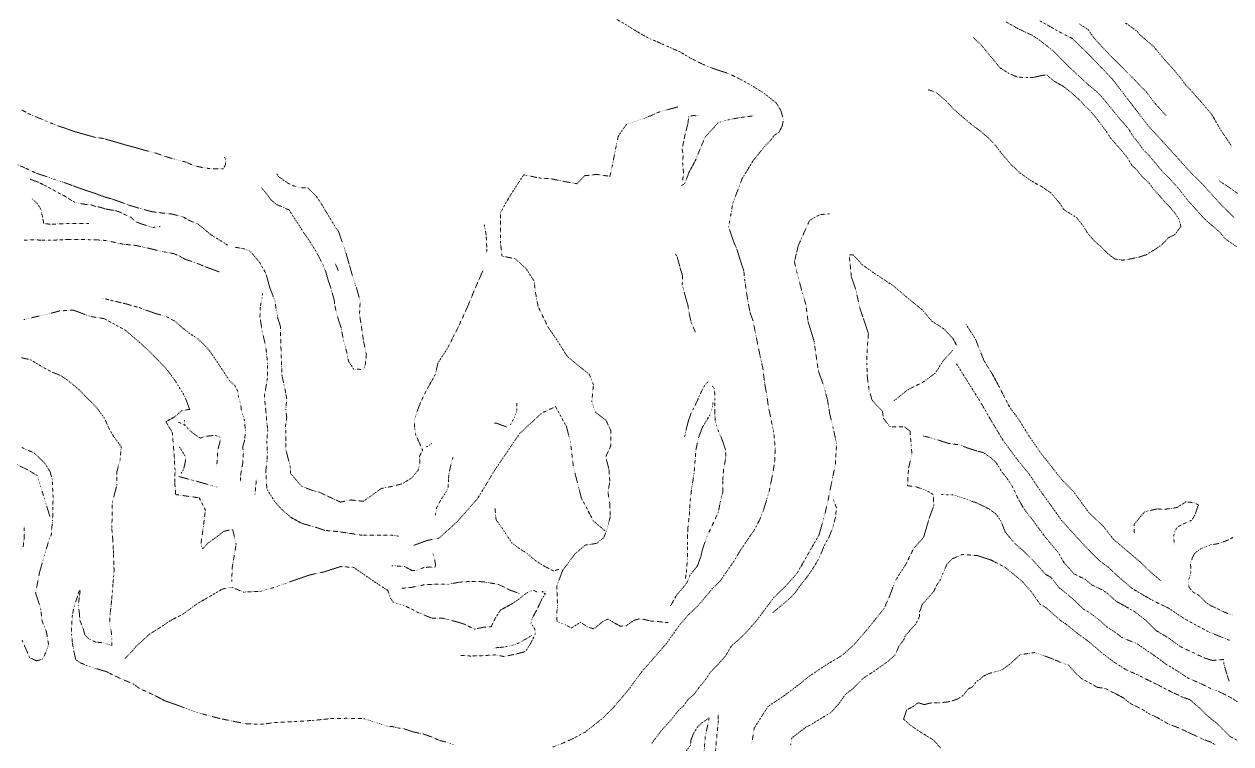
# Model space of a CAD drawing. Extents: x 682410 to 689460, y 7661803 to 7669124.
# Drawn here: x 686397 to 687000, y 7666769 to 7667128 of the extents above; entities that cross this region are included whole.
import ezdxf

# ---------------------------------------------------------------- set-up
doc = ezdxf.new("R2010")
doc.units = 0
doc.header["$MEASUREMENT"] = 0
doc.linetypes.add('DOT', pattern=[0.25, 0, -0.25])
doc.layers.add('02 TOE_Line', color=1, linetype='DOT', lineweight=20)

msp = doc.modelspace()

# ---------------------------------------------------------------- linework, layer by layer
at = {"layer": '02 TOE_Line'}
for points in [[(686661.29, 7666767.72, 3960.7), (686665.51, 7666769.32, 3961.16), (686671.73, 7666772.11, 3961.77), (686677.44, 7666775.2, 3962.31), (686681.33, 7666778.26, 3962.96), (686684.09, 7666780.46, 3963.24), (686686.2, 7666782.13, 3963.59), (686688.57, 7666784.54, 3964.08), (686691.43, 7666787.26, 3964.52), (686693.39, 7666789.67, 3965.02), (686696.17, 7666792.87, 3965.36), (686699.76, 7666797.18, 3965.97), (686702.47, 7666800.97, 3966.36), (686706.14, 7666805.85, 3967.07), (686709.97, 7666810.17, 3967.58), (686713.85, 7666814.65, 3968.3), (686718.02, 7666819.42, 3968.67), (686721.32, 7666824.06, 3969.48), (686724.63, 7666828.76, 3970.36), (686729.17, 7666833.93, 3971.13), (686733.41, 7666837.9, 3971.55), (686736.91, 7666841.97, 3972.14), (686741, 7666846.87, 3972.92), (686744.96, 7666850.73, 3973.22), (686748.17, 7666855.47, 3974.17), (686751.73, 7666860.5, 3974.62), (686754.63, 7666865.41, 3975.25), (686756.97, 7666868.93, 3975.49), (686759.76, 7666873.08, 3976.14), (686761.44, 7666875.39, 3976.54), (686762.9, 7666877.96, 3976.96), (686764.45, 7666880.98, 3977.27), (686766.34, 7666885.59, 3977.7), (686767.5, 7666889.33, 3978.13), (686769.32, 7666895.46, 3978.76), (686770.33, 7666900.4, 3979.5), (686771.4, 7666906.05, 3979.82), (686772.04, 7666910.54, 3980.25), (686772.28, 7666916.27, 3980.73), (686771.96, 7666920.82, 3981.37), (686771.51, 7666925.26, 3981.78), (686770.49, 7666929.75, 3982.24), (686769.94, 7666932.86, 3982.36), (686769.13, 7666936.25, 3982.75), (686768.59, 7666939.65, 3983.38), (686768.13, 7666943.62, 3983.56), (686767.45, 7666946.82, 3983.96), (686766.67, 7666952.14, 3984.42), (686766.14, 7666956.65, 3984.81), (686764.74, 7666962.93, 3985.45), (686762.58, 7666973.54, 3986.58), (686761.19, 7666980.65, 3987.31), (686759.78, 7666984.37, 3987.89), (686759.1, 7666987.96, 3988.15), (686758.24, 7666992.74, 3988.78), (686757.61, 7666997.26, 3989.2), (686756.99, 7667001.13, 3989.91), (686756.65, 7667005.23, 3989.67), (686754.4, 7667012.05, 3990.39), (686753.18, 7667016.16, 3990.44), (686751.6, 7667019.74, 3990.5), (686750.33, 7667023.5, 3990.57), (686749.06, 7667027.26, 3990.65), (686749.57, 7667030.23, 3990.61), (686750.09, 7667033.2, 3990.57), (686750.6, 7667036.16, 3990.52), (686751.12, 7667039.13, 3990.48), (686752.3, 7667042.22, 3990.5), (686753.48, 7667045.3, 3990.51), (686754.66, 7667048.39, 3990.53), (686755.84, 7667051.47, 3990.55), (686758.65, 7667056.05, 3990.58), (686761.45, 7667060.63, 3990.61), (686764.09, 7667063.86, 3990.65), (686766.72, 7667067.08, 3990.69), (686770.15, 7667070.7, 3990.73), (686771.73, 7667072.98, 3990.49), (686774, 7667074.26, 3990.23), (686775.63, 7667077.24, 3990.32), (686776.45, 7667080.87, 3990.33), (686775.06, 7667085.53, 3990.43), (686772.84, 7667089.15, 3990.21), (686769.67, 7667091.65, 3990.28), (686766.49, 7667094.14, 3990.35), (686760.63, 7667097.78, 3990.35), (686755.03, 7667100.86, 3990.38), (686749.68, 7667103.53, 3990.29), (686748.11, 7667104.13, 3990.27), (686742.29, 7667105.99, 3990.18), (686736.2, 7667108.42, 3990.18), (686730.23, 7667111.4, 3990.18), (686724.56, 7667114.73, 3990.22), (686719.17, 7667117.1, 3990.32), (686715.93, 7667118.54, 3990.23), (686712.68, 7667119.98, 3990.14), (686709.12, 7667121.44, 3990.22), (686706.16, 7667123.14, 3990.17), (686703.2, 7667124.83, 3990.12), (686698.31, 7667127.89, 3989.94), (686693.34, 7667130.77, 3989.87)], [(686887.37, 7667129.68, 3990.51), (686893.56, 7667126.2, 3990.73), (686900.61, 7667122.9, 3990.47), (686904.38, 7667120.44, 3990.36), (686907.69, 7667117.8, 3990.28), (686910.99, 7667115.16, 3990.2), (686913.74, 7667112.45, 3990.19), (686918.74, 7667107.35, 3990.22), (686922, 7667104.36, 3990.31), (686925.27, 7667101.38, 3990.4), (686928.76, 7667098.05, 3990.32), (686933.03, 7667094.63, 3990.7), (686936.19, 7667091.15, 3990.36), (686939.21, 7667087.45, 3990.32), (686941.75, 7667084.43, 3990.42), (686944.25, 7667081.3, 3990.53), (686946.79, 7667078.48, 3990.87), (686948.85, 7667075.92, 3990.87), (686950.99, 7667072.46, 3990.86), (686953.13, 7667069.83, 3990.65), (686956.47, 7667065.28, 3990.52), (686958.2, 7667063.82, 3990.69), (686961.88, 7667059.41, 3990.59), (686965.56, 7667055, 3990.49), (686969.17, 7667051.41, 3990.46), (686973.68, 7667046.47, 3990.53), (686977.95, 7667040.9, 3990.55), (686981.73, 7667036.71, 3990.54), (686985.18, 7667032.87, 3990.4), (686988.09, 7667029.97, 3990.45), (686994.06, 7667024.83, 3990.76), (686997.06, 7667021.26, 3990.63), (687002.6, 7667017.4, 3990.64)], [(686904.03, 7667130.38, 4000.59), (686909.25, 7667127.42, 4000.51), (686914.46, 7667124.45, 4000.43), (686920.77, 7667121.22, 4000.14), (686925.58, 7667116.47, 3999.97), (686930.4, 7667111.73, 3999.79), (686935.38, 7667106.53, 3999.73), (686940.36, 7667101.33, 3999.67), (686943.68, 7667097.03, 3999.78), (686946.99, 7667092.73, 3999.9), (686950.31, 7667088.43, 4000.01), (686954.44, 7667083.06, 4000.04), (686958.56, 7667077.7, 4000.07), (686962.22, 7667073.71, 4000.08), (686965.87, 7667069.72, 4000.08), (686969.52, 7667065.73, 4000.09), (686974.61, 7667060.11, 4000.07), (686979.69, 7667054.5, 4000.06), (686985.29, 7667048.96, 3999.93), (686990.24, 7667043.5, 4000.15), (686995.19, 7667038.03, 4000.37), (686998.36, 7667034.93, 4000.35), (687001.35, 7667031.97, 4000.93)], [(686924.19, 7667128.57, 4009.87), (686928.38, 7667125.84, 4009.98), (686931.71, 7667121.25, 4010), (686936.81, 7667115.66, 4010.1), (686942.15, 7667110.26, 4010.25), (686946.83, 7667105.55, 4010.39), (686951.26, 7667101.24, 4010.36), (686954.32, 7667097.86, 4010.39), (686957.37, 7667094.92, 4010.39), (686959.81, 7667091.59, 4010.41), (686962.58, 7667088.14, 4010.42), (686967.54, 7667082.76, 4010.58)], [(686947.25, 7667128.93, 4020.27), (686948.53, 7667128.14, 4020.23), (686953.06, 7667124.8, 4020.15), (686954.28, 7667123.25, 4020.38), (686956.87, 7667121.01, 4020.42), (686961.29, 7667117.28, 4020.68), (686964.8, 7667112.91, 4020.81), (686967.3, 7667110.08, 4020.9), (686970.71, 7667106.34, 4021.13), (686975.12, 7667101.05, 4021), (686977.34, 7667097.97, 4020.84), (686979.4, 7667095.89, 4020.86), (686984.68, 7667089.96, 4021.02), (686987.48, 7667086.65, 4020.86), (686990.29, 7667083.34, 4020.69), (686992.34, 7667079.7, 4020.75), (686994.39, 7667076.07, 4020.8), (686997.35, 7667071.7, 4020.62), (687000.31, 7667067.34, 4020.44)], [(686848.67, 7667095.76, 3989.83), (686852.83, 7667094.25, 3989.61), (686857.51, 7667090.22, 3989.07), (686861.46, 7667085.97, 3988.49), (686865.24, 7667082.66, 3987.87), (686870.17, 7667078.52, 3987.3), (686875.27, 7667074.65, 3986.56), (686878.88, 7667071.54, 3986.01), (686882.38, 7667067.84, 3985.72), (686885.41, 7667063.77, 3985.32), (686890.16, 7667058.3, 3985.02), (686894.48, 7667054.25, 3984.59), (686898.45, 7667051.43, 3984.43), (686902.12, 7667049.03, 3984.31), (686905.01, 7667047.66, 3984.18), (686907.48, 7667045.95, 3983.9), (686909.95, 7667044.24, 3983.63), (686912.15, 7667041.66, 3983.33), (686914.34, 7667039.07, 3983.03), (686916.39, 7667035.95, 3982.68), (686922.6, 7667032.03, 3981.72), (686923.34, 7667031.22, 3981.31), (686926.14, 7667027.64, 3980.81), (686928.08, 7667024.45, 3980.77), (686931.16, 7667020.75, 3980.62), (686934.84, 7667017.42, 3980.56), (686938.1, 7667014.16, 3980.48), (686941.72, 7667011.35, 3980.54), (686945.71, 7667010.69, 3980.4), (686949.16, 7667011.21, 3980.53), (686953.65, 7667012.15, 3980.41), (686957.52, 7667013.42, 3980.62), (686962.36, 7667016.33, 3980.22), (686965.57, 7667018.62, 3980.46), (686968.66, 7667021.93, 3980.48), (686971.87, 7667023.54, 3980.64), (686974.85, 7667027.56, 3980.56), (686973.86, 7667031.22, 3980.44), (686972.03, 7667033.9, 3980.37), (686969.3, 7667037.18, 3980.57), (686966.61, 7667040, 3980.44), (686964.09, 7667042.9, 3980.45), (686961.37, 7667045.84, 3980.62), (686958.94, 7667049.18, 3980.9), (686955.49, 7667052.35, 3981.05), (686952.7, 7667055.87, 3981.65), (686950.43, 7667057.86, 3981.99), (686948.32, 7667061.52, 3982.69), (686945, 7667065.63, 3982.95), (686942.35, 7667068.64, 3983.13), (686939.7, 7667071.64, 3983.3), (686937.3, 7667075.37, 3983.57), (686933.92, 7667079.81, 3983.88), (686932.52, 7667081.65, 3983.91), (686930.85, 7667083.67, 3983.94), (686929.06, 7667085.7, 3983.97), (686927.06, 7667087.55, 3984.01), (686924.31, 7667090.54, 3984.24), (686920.06, 7667094.33, 3984.23), (686916.18, 7667097.41, 3984.59), (686911.5, 7667100, 3985.04), (686907.76, 7667103.2, 3985.28), (686905.07, 7667102.77, 3985.54), (686901.24, 7667101.89, 3985.95), (686898.37, 7667101.82, 3986.36), (686893.33, 7667102.02, 3986.83), (686888.86, 7667103.93, 3987.48), (686884.51, 7667106.74, 3988.08), (686878.94, 7667113.45, 3988.8), (686875.12, 7667118.07, 3989.3), (686871.18, 7667121.77, 3989.76)], [(686396.2, 7667085.65, 3922.17), (686399.56, 7667083.8, 3921.75), (686403.44, 7667082.18, 3921.29), (686408.02, 7667080.27, 3920.76), (686411.03, 7667078.99, 3920.4), (686414.24, 7667077.7, 3920.06), (686417.42, 7667076.71, 3919.76), (686420.58, 7667075.53, 3919.39), (686423.67, 7667074.54, 3919.1), (686428.49, 7667073.18, 3918.68), (686432.91, 7667071.96, 3918.25), (686436.79, 7667071.44, 3918.08), (686440.8, 7667070.27, 3917.84), (686445.15, 7667069.04, 3917.47), (686448.12, 7667068.14, 3917.14), (686452.98, 7667066.88, 3916.84), (686457.17, 7667065.62, 3916.47), (686458.67, 7667065.22, 3916.33), (686462.62, 7667064.29, 3915.96), (686468.11, 7667062.35, 3915.47), (686471.2, 7667061.47, 3915.29), (686474.2, 7667060.66, 3914.99), (686478.35, 7667059.56, 3914.55), (686482.03, 7667057.9, 3914.08), (686485.96, 7667057.01, 3913.67), (686488.93, 7667056.53, 3913.43), (686492.38, 7667056.23, 3913.06), (686496.71, 7667056.29, 3912.87), (686497.93, 7667058.29, 3912.6), (686498.01, 7667061.15, 3912.4), (686497.17, 7667062.08, 3912.4)], [(686723.69, 7667087.17, 3974.8), (686714.65, 7667084.77, 3970.9), (686707.92, 7667081.81, 3966.23), (686698.05, 7667078.5, 3962.6), (686693.96, 7667072.55, 3958.19), (686692.6, 7667066.18, 3956.17), (686690.92, 7667057.53, 3954.55), (686689.79, 7667052.53, 3952.03), (686683.26, 7667053.5, 3946.61), (686677.07, 7667052.81, 3943.35), (686673.39, 7667048.82, 3939.81), (686667.05, 7667049.95, 3935.32), (686660.71, 7667051.22, 3931.51), (686654.34, 7667051.74, 3927.06), (686646.76, 7667053.3, 3922.15), (686639.8, 7667042.62, 3916.94), (686635.19, 7667034.54, 3913.14), (686635.16, 7667019.42, 3912.5), (686635.94, 7667012.77, 3914), (686642.59, 7667011.35, 3919.28), (686647.97, 7667006.44, 3922.64), (686651.91, 7667000.29, 3925.35), (686652.63, 7666994.55, 3924.85), (686653.92, 7666987.61, 3924.65), (686658.99, 7666977.1, 3926.61), (686663.19, 7666971.1, 3928.57), (686668.46, 7666962.71, 3930.96), (686674.35, 7666957.8, 3933.28), (686679.45, 7666953.78, 3935.34), (686681.58, 7666948.52, 3936.43), (686680.74, 7666940.04, 3937.97), (686682.59, 7666934.77, 3939.84), (686687.87, 7666930.76, 3943.06), (686690.16, 7666925.69, 3945.29), (686690.32, 7666918.31, 3945.94), (686687.71, 7666912.59, 3944.79), (686689.33, 7666906.08, 3946.71), (686689.74, 7666900.28, 3947.07), (686688.8, 7666894.94, 3946.94), (686689.76, 7666888.78, 3947.77), (686689.97, 7666882.74, 3947.8), (686688.26, 7666876.18, 3947.47), (686686.78, 7666872.29, 3946.64), (686683.11, 7666869.34, 3944.09), (686677.47, 7666868.53, 3940.61), (686672.23, 7666863.98, 3937.3), (686666.22, 7666855.92, 3933.62), (686663.23, 7666848.01, 3931.28), (686663.64, 7666838.46, 3931.69), (686663.13, 7666833.25, 3932.35), (686663.44, 7666830.35, 3932.04), (686667.61, 7666828.79, 3933.84), (686670.55, 7666827.13, 3936.21), (686675.1, 7666829.98, 3939.6), (686678.35, 7666827.84, 3941.81), (686681.74, 7666826.68, 3943.47), (686686.38, 7666830.49, 3947.11), (686688.91, 7666831.62, 3950.08), (686691.71, 7666829.84, 3952.42), (686694.93, 7666828.07, 3954.46), (686697.9, 7666828.23, 3957.13), (686701.74, 7666830.94, 3958.78), (686704.47, 7666831.71, 3960.78), (686706.92, 7666831.38, 3962.59), (686710.22, 7666830.58, 3965.07), (686714.57, 7666830.27, 3968.2), (686718.79, 7666829.85, 3971.84)], [(686726.14, 7667050.62, 3976.58), (686726.5, 7667054.44, 3975.85), (686726.09, 7667059.17, 3975.3), (686726.37, 7667063.21, 3974.76), (686725.83, 7667066.2, 3975.6), (686726.66, 7667070.21, 3974.54), (686727.44, 7667073.87, 3974.38), (686728.69, 7667078.7, 3974.6), (686729.13, 7667082.5, 3974.52), (686731.36, 7667082.86, 3974.62), (686734.38, 7667082.67, 3974.98)], [(686761.85, 7667082.76, 3983.88), (686755.36, 7667081.94, 3981.18), (686749.41, 7667080.89, 3978.73), (686743.77, 7667079.31, 3976.49), (686741.69, 7667076.88, 3976.54), (686737.4, 7667072.27, 3976.19), (686734.66, 7667065.89, 3976.48), (686732.79, 7667061.04, 3976.42), (686729.29, 7667054.56, 3976.67), (686727.15, 7667048.95, 3976.57), (686725.48, 7667047.89, 3975.93)], [(686498.97, 7667018.2, 3912.46), (686494.71, 7667020.84, 3912.63), (686490.45, 7667023.49, 3912.81), (686486.87, 7667026.55, 3912.4), (686484.24, 7667028.62, 3913.26), (686479.85, 7667030.5, 3913.56), (686476.64, 7667032.31, 3914.02), (686471.08, 7667033.73, 3914.47), (686466.4, 7667034.21, 3914.83), (686461.08, 7667034.9, 3915.32), (686455.97, 7667036.28, 3915.78), (686449.33, 7667038.24, 3916.24), (686445.59, 7667039.7, 3916.48), (686441.32, 7667041.18, 3916.91), (686437.25, 7667042.33, 3917.26), (686433.07, 7667043.91, 3917.62), (686427.43, 7667045.76, 3918.14), (686421.91, 7667047.77, 3918.71), (686417.21, 7667049.48, 3918.94), (686412.36, 7667051.02, 3919.38), (686408.35, 7667052.49, 3919.81), (686403.43, 7667054.07, 3920.18), (686397.65, 7667056.81, 3920.64), (686391.38, 7667059.47, 3921.4)], [(686515.88, 7667046.8, 3912.05), (686518.78, 7667043.34, 3911.58), (686520.7, 7667040.64, 3911.15), (686523.42, 7667038.45, 3910.66), (686529.64, 7667035.75, 3909.78), (686531.58, 7667032.62, 3909.51), (686534.76, 7667027.87, 3909.04), (686537.21, 7667024, 3908.66), (686539.84, 7667020.22, 3908.31), (686542.64, 7667015.78, 3907.84), (686544.71, 7667012.07, 3907.53), (686546.45, 7667008.55, 3907.24), (686547.95, 7667004.84, 3906.88), (686549.15, 7667000.65, 3906.53), (686550.59, 7666996.43, 3906.25), (686552.07, 7666991.07, 3905.88), (686552.53, 7666987.71, 3905.45), (686553.79, 7666982.35, 3905.01), (686555.57, 7666977, 3904.63), (686556.77, 7666970.85, 3904.08), (686558.3, 7666965.24, 3903.63), (686559.3, 7666960.24, 3903.21), (686561.85, 7666956.37, 3902.63), (686566.82, 7666956.12, 3901.22), (686567.69, 7666958.65, 3901.7), (686568.2, 7666963.5, 3901.18), (686566.69, 7666970.92, 3901.32), (686565.75, 7666977.33, 3901.19), (686564.8, 7666983.73, 3901.05), (686565.11, 7666990.37, 3900.93), (686563.21, 7666997.01, 3900.9), (686561.22, 7667003.07, 3900.85), (686559.61, 7667008.69, 3900.72), (686558.01, 7667014.31, 3900.59), (686556.08, 7667019.88, 3900.34), (686554.16, 7667025.45, 3900.35), (686553.03, 7667026.69, 3900.35), (686550.06, 7667031.62, 3900.36), (686545.37, 7667039.39, 3900.42), (686543.25, 7667042.49, 3900.45), (686538.88, 7667046.86, 3900.49), (686535.2, 7667046.88, 3900.54), (686532.14, 7667047.7, 3900.58), (686529.11, 7667049.06, 3900.62), (686524.34, 7667052.45, 3900.68), (686523.43, 7667053.85, 3900.7)], [(686400.44, 7667051.11, 3920.75), (686404.95, 7667049.36, 3920.83), (686408.68, 7667047.46, 3920.48), (686412.55, 7667045.32, 3920.5), (686417.78, 7667042.58, 3920.57), (686422.24, 7667039.75, 3920.51), (686427.16, 7667038.62, 3920.47), (686430.85, 7667038.27, 3920.34), (686433.1, 7667037.43, 3920.39), (686435.15, 7667037.17, 3920.34), (686437.96, 7667036.22, 3920.43), (686440.5, 7667035.77, 3920.45), (686443.04, 7667035.4, 3920.51), (686445.5, 7667034.55, 3920.7), (686447.79, 7667033.35, 3920.52), (686450.72, 7667032.12, 3920.41), (686452.88, 7667029.99, 3920.63), (686455.32, 7667028.98, 3920.69), (686458.38, 7667028.01, 3920.69), (686461.64, 7667026.98, 3920.44), (686465.25, 7667027.45, 3920.38)], [(686994.05, 7667050.22, 4010.55), (686998.35, 7667047.38, 4010.5), (687003.92, 7667043.47, 4010.16)], [(686429.63, 7667028.93, 3932.92), (686424.74, 7667029.03, 3933.04), (686419.65, 7667028.99, 3933.06), (686414.94, 7667028.82, 3933.06), (686410.36, 7667028.62, 3933.31), (686407.17, 7667029.01, 3933.54), (686406.55, 7667032.19, 3933.12), (686405.75, 7667036.06, 3932.64), (686403.8, 7667039.03, 3932.33), (686401.27, 7667041.45, 3931.98), (686401.27, 7667041.45, 3931.98)], [(686799.35, 7667033.79, 3990.26), (686794.79, 7667033.46, 3990.24), (686791.45, 7667031.68, 3990.21), (686789.42, 7667030.42, 3990.18), (686788.11, 7667027.52, 3990.14), (686786.8, 7667024.61, 3990.11), (686785.28, 7667021.23, 3990.07), (686783.77, 7667017.84, 3990.04), (686782.83, 7667013.84, 3990), (686781.89, 7667009.83, 3989.96), (686783.1, 7667004.63, 3989.44), (686785.4, 7666996.12, 3988.71), (686787.61, 7666988.48, 3987.75), (686788.69, 7666980.05, 3986.57), (686791.63, 7666970.56, 3985.61), (686792.57, 7666963.98, 3984.87), (686793.92, 7666955.06, 3984.06), (686796.4, 7666948.39, 3983.15), (686798.36, 7666941.18, 3982.88), (686799.46, 7666934.34, 3982.08), (686801.28, 7666926.74, 3981.74), (686802.95, 7666919.11, 3980.99), (686802.29, 7666908.47, 3980.83), (686800.4, 7666899.44, 3980.37), (686798.82, 7666891.53, 3979.49), (686797.07, 7666883.84, 3978.49), (686794.16, 7666873.57, 3978.54), (686788.8, 7666864.25, 3976.85), (686783.29, 7666854.52, 3976.71), (686777.42, 7666847.94, 3975.37), (686771.56, 7666842.33, 3974.21), (686763.53, 7666831.52, 3973.65), (686757.46, 7666824.52, 3972.5), (686754.18, 7666821.45, 3971.7), (686750.43, 7666818.14, 3970.7), (686747.57, 7666813.3, 3970.35), (686744.08, 7666809.32, 3969.75), (686739.94, 7666805.1, 3969.1), (686737.09, 7666800.77, 3968.67), (686733.97, 7666797.09, 3967.97), (686732.17, 7666794.6, 3967.84), (686730.72, 7666793.1, 3967.48), (686728.8, 7666791.45, 3967.1), (686726.59, 7666788.23, 3966.97), (686724.57, 7666786.54, 3966.66), (686722.63, 7666784.26, 3966.32), (686720.54, 7666781.55, 3966.12), (686718, 7666778.74, 3965.64), (686715.97, 7666776.5, 3965.18), (686713.74, 7666773.68, 3964.78), (686712.3, 7666771.76, 3964.5), (686710.25, 7666769.03, 3964.2)], [(686628.31, 7667013.97, 3901.24), (686628.36, 7667016.12, 3901.16), (686628, 7667023.36, 3901.14), (686627.08, 7667028.32, 3901.15)], [(686494.64, 7667004.84, 3926.62), (686490.38, 7667006.5, 3927.03), (686487.45, 7667007.54, 3927.51), (686484.57, 7667008.76, 3927.84), (686481.06, 7667010.04, 3928.13), (686477.82, 7667011.09, 3928.51), (686474.63, 7667012.86, 3928.93), (686472.06, 7667013.94, 3929.1), (686467.7, 7667014.76, 3929.46), (686465.47, 7667015.13, 3929.79), (686461.25, 7667016.23, 3930.11), (686458.01, 7667016.94, 3930.7), (686453.25, 7667018.02, 3930.94), (686446.76, 7667018.69, 3931.54), (686442.94, 7667019.44, 3931.93), (686438.3, 7667020.51, 3932.28), (686434, 7667020.79, 3932.59), (686429.42, 7667020.93, 3932.85), (686424.69, 7667021.03, 3932.99), (686419.83, 7667020.99, 3933.25), (686415.26, 7667020.83, 3933.51), (686410.49, 7667020.62, 3933.88), (686406.05, 7667020.67, 3934.19), (686401.68, 7667020.92, 3934.53), (686397.33, 7667020.61, 3935.08)], [(686502.89, 7667017.11, 3910.97), (686506.54, 7667016.52, 3910.57), (686510.36, 7667015.06, 3910.16), (686514.98, 7667009.46, 3909.04), (686518.05, 7667004.06, 3908.55), (686519.93, 7666997.14, 3907.98), (686522.63, 7666990.14, 3906.77), (686523.22, 7666985.5, 3906.47), (686524.08, 7666981.56, 3906.21), (686525.3, 7666977.57, 3905.94), (686525.47, 7666970.77, 3905.51), (686525.62, 7666965.38, 3905.16), (686526.1, 7666952.99, 3903.19), (686527.9, 7666944.72, 3902.89), (686528.44, 7666941.58, 3902.77), (686527.98, 7666936.09, 3902.18), (686528.46, 7666932.15, 3902.1), (686527.89, 7666928.31, 3902.02), (686528.07, 7666922.37, 3901.91), (686528.08, 7666915.91, 3901.78), (686529.43, 7666910.46, 3901.67), (686530.18, 7666908.02, 3901.62), (686530.35, 7666904.23, 3901.54), (686533.2, 7666900.95, 3901.46), (686535.94, 7666897.8, 3900.96), (686541.25, 7666895.78, 3900.93), (686544.75, 7666894.86, 3900.9), (686550.03, 7666892.41, 3900.87), (686555.31, 7666889.96, 3900.69), (686560.6, 7666891.03, 3900.68), (686566.7, 7666890.34, 3900.66), (686575.64, 7666896.75, 3900.78), (686581.03, 7666897.83, 3900.8), (686585.89, 7666899.05, 3901.12), (686590.71, 7666901.89, 3901.05), (686594, 7666905.8, 3901.74), (686594.84, 7666908.87, 3901.27), (686594.79, 7666912.97, 3900.95), (686596.3, 7666915.89, 3900.93), (686594.16, 7666920.61, 3901.17), (686592.83, 7666923.41, 3901.14), (686592.36, 7666926.65, 3901.11), (686592.1, 7666930.82, 3901.05), (686593.42, 7666934.93, 3901.25), (686595.38, 7666939.96, 3901.08), (686597.58, 7666944.56, 3901.07), (686599.44, 7666947.97, 3901.27), (686602.65, 7666953.74, 3901.28), (686603.95, 7666959.44, 3901.43), (686608.72, 7666966.72, 3901.18), (686613.94, 7666977.06, 3901.39), (686618.72, 7666987.46, 3901.01), (686621.62, 7666994.57, 3900.89), (686625.57, 7667003.6, 3900.79), (686626.32, 7667005.31, 3900.97)], [(686722.56, 7667013.58, 3974.52), (686723.4, 7667012.37, 3974.76), (686724.63, 7667007.55, 3974.62), (686726.09, 7667002.7, 3974.84), (686725.89, 7666998.46, 3974.29), (686727.18, 7666993.57, 3973.81), (686728.75, 7666988.05, 3973.88), (686729.35, 7666984.1, 3974.1), (686730.32, 7666979.76, 3973.61), (686732.49, 7666974.63, 3973.42)], [(686862.73, 7666968.37, 3970.43), (686861.03, 7666971.55, 3970.17), (686857.14, 7666975.83, 3971.62), (686855.51, 7666977.05, 3972.05), (686850.45, 7666980.26, 3972.12), (686846.07, 7666985.54, 3973.26), (686841.27, 7666989.53, 3973.86), (686838.77, 7666991.51, 3973.81), (686831.21, 7666997.96, 3974.03), (686826.85, 7667000.81, 3974.15), (686821.99, 7667004.01, 3974.34), (686815.71, 7667008.44, 3974.6), (686811.38, 7667013.24, 3976.2), (686809.2, 7667013.42, 3976.58), (686809.77, 7667008.03, 3974.57), (686810.33, 7667002.31, 3974.32), (686812.48, 7666996.14, 3973.7), (686814.53, 7666986.91, 3972.95), (686816.32, 7666981.55, 3973.5), (686818.84, 7666974.13, 3972), (686818.18, 7666966.3, 3971.68), (686818.02, 7666959.25, 3972.82), (686818.31, 7666951.98, 3972.74), (686819.13, 7666946.37, 3972.38), (686820.56, 7666941.02, 3972.52), (686823.04, 7666938.14, 3971.85), (686825.83, 7666935.36, 3970.22), (686826.3, 7666931.77, 3970.86), (686829.62, 7666927.55, 3967.28), (686836.76, 7666927.57, 3962.63), (686839.6, 7666925.37, 3961.22), (686840.14, 7666918.48, 3960.8), (686840.56, 7666913.97, 3960.49), (686838.89, 7666906.96, 3960.6), (686838.51, 7666901.38, 3960.53), (686838.34, 7666898.16, 3958.9), (686842.84, 7666897.5, 3955.62), (686847.96, 7666895.65, 3952.34), (686851.26, 7666893.67, 3950.77), (686851.48, 7666888.17, 3950.6), (686849.13, 7666881.8, 3950.99), (686846.45, 7666872.5, 3952.07), (686841.4, 7666866.83, 3952.59), (686837.52, 7666858.91, 3954.24), (686832.61, 7666851.34, 3953.66), (686829.41, 7666843.17, 3952.76), (686826.73, 7666836.97, 3951.67), (686817.91, 7666826.03, 3951.34), (686811.55, 7666818.7, 3951.22), (686805.61, 7666813.41, 3950.99), (686797.7, 7666808.72, 3951.41), (686789.36, 7666803.15, 3950.51), (686784.64, 7666799.25, 3950.39), (686776.7, 7666793.3, 3950.8), (686768.7, 7666787.96, 3951.17), (686761.87, 7666777.28, 3950.43), (686760.6, 7666769.56, 3950.57)], [(686552.46, 7667009.58, 3907.07), (686554.31, 7667005.18, 3906.65)], [(686516.39, 7666994.02, 3912.19), (686516.12, 7666991.82, 3912.24), (686515.3, 7666987.94, 3912.28), (686515.06, 7666982.31, 3912.4), (686515.67, 7666978.56, 3912.4), (686516.28, 7666974.81, 3912.4), (686517.9, 7666968.02, 3912.4), (686518.26, 7666965.41, 3912.2), (686518.9, 7666958.83, 3912.01), (686518.78, 7666951.59, 3912.09), (686517.27, 7666942.77, 3912.03), (686517.96, 7666936.17, 3912.27), (686518.52, 7666929.92, 3912.5), (686518.96, 7666925.8, 3912.18), (686518.51, 7666920.34, 3912.23), (686518.79, 7666914.81, 3912.25), (686518.58, 7666910.15, 3912.66), (686518.01, 7666905.7, 3912.98), (686518.27, 7666899.79, 3912.9), (686518.6, 7666896.33, 3913.4), (686522.62, 7666889.96, 3913.13), (686525.82, 7666886.42, 3912.89), (686530.42, 7666882.4, 3912.98), (686535.85, 7666879.41, 3913.74), (686542.68, 7666877.48, 3913.65), (686547.43, 7666875.84, 3913.77), (686552.14, 7666875.46, 3913.46), (686557.34, 7666874.77, 3913.84), (686566.07, 7666873.4, 3913.99), (686571.83, 7666873.49, 3913.96), (686576.39, 7666873.44, 3913.93), (686580.98, 7666873.43, 3914.05), (686584.28, 7666872.94, 3914.32)], [(686436.07, 7666991.79, 3931.56), (686438.2, 7666991.3, 3931.3), (686440.69, 7666990.66, 3931.04), (686441.94, 7666990.36, 3930.98), (686445.76, 7666989.43, 3930.62), (686448.35, 7666988.86, 3930.39), (686452.35, 7666987.7, 3929.9), (686454.79, 7666987.03, 3929.61), (686458.13, 7666985.77, 3929.17), (686460.63, 7666984.92, 3928.85), (686463.11, 7666984, 3928.56), (686465.58, 7666983.39, 3928.25), (686468.5, 7666982.38, 3927.86), (686472.59, 7666980.33, 3928.05), (686476.33, 7666977.01, 3927.37), (686479.92, 7666974.12, 3926.74), (686483.59, 7666971.85, 3926.15), (686486.95, 7666968.73, 3925.53), (686489.74, 7666965.7, 3924.97), (686492.8, 7666961.21, 3924.23), (686496.49, 7666955.75, 3923.33), (686499.83, 7666950.63, 3922.5), (686502.53, 7666948.11, 3922), (686504.01, 7666945.25, 3921.56), (686504.34, 7666942.73, 3921.42), (686505.5, 7666938.71, 3921.19), (686505.81, 7666935.71, 3921.04), (686507.21, 7666931.3, 3920.86), (686507.86, 7666925.62, 3920.71), (686507.41, 7666920.86, 3921.03), (686506.45, 7666917.53, 3920.94), (686506.82, 7666914.58, 3920.87), (686506.48, 7666909.37, 3920.95), (686505.4, 7666903.29, 3921.05), (686505.32, 7666899.94, 3921.1)], [(686501.08, 7666850.37, 3923.54), (686501.16, 7666856.83, 3923.39), (686503.2, 7666869.04, 3921.22), (686501.43, 7666876.33, 3920.89), (686497.02, 7666875.39, 3921.82), (686493.81, 7666872.85, 3924.64), (686489.25, 7666869.59, 3929.04), (686486.43, 7666866.58, 3931.32), (686485.62, 7666869.11, 3932.75), (686486.88, 7666878.08, 3932.73), (686487.84, 7666886, 3932.3), (686484.78, 7666892.07, 3932.65), (686478.41, 7666892.97, 3935.74), (686473.01, 7666893.73, 3940.61), (686472.56, 7666899.74, 3941.37), (686472.7, 7666905.93, 3942.19), (686471.98, 7666917.08, 3942.39), (686471.29, 7666924.84, 3941.1), (686468.11, 7666930.05, 3940.34), (686472.33, 7666932.4, 3937.08), (686476.18, 7666935.62, 3934.16), (686480.01, 7666936.25, 3932.46), (686477.58, 7666942.66, 3932.68), (686472.91, 7666950.32, 3933.03), (686468.51, 7666956.32, 3933.06), (686460.23, 7666964.82, 3933.42), (686455.05, 7666969.63, 3933.37), (686447.92, 7666975.69, 3932.85), (686437.31, 7666981.53, 3933.14), (686430.53, 7666982.57, 3935.82), (686421.83, 7666985.79, 3935.37), (686415.01, 7666985.34, 3936.54), (686407.26, 7666983.38, 3938.37), (686397.07, 7666981.01, 3942.28)], [(686867.59, 7666978.57, 3980.28), (686868.92, 7666976.51, 3980.02), (686872.33, 7666971.21, 3979.77), (686876.48, 7666960.64, 3980.65), (686880.48, 7666954.19, 3980.52), (686884.07, 7666947.63, 3980.96), (686889.15, 7666937.62, 3981.01), (686894.17, 7666930.74, 3981.09), (686899.26, 7666922.54, 3980.7), (686905, 7666914.28, 3980.92), (686910.64, 7666907.16, 3981.32), (686915.03, 7666901.55, 3980.36), (686921.52, 7666894.8, 3980.81), (686928.74, 7666884.88, 3980.46), (686936.14, 7666877.77, 3980.75), (686941.28, 7666871.26, 3980.85), (686947.11, 7666866.36, 3981.43), (686954.26, 7666860.27, 3982.31), (686960.46, 7666854.39, 3982.18), (686964.86, 7666850.68, 3981.75)], [(686831.63, 7666940.53, 3970.51), (686838.51, 7666946.07, 3970.51), (686846.13, 7666949.8, 3970.48), (686852.3, 7666954.44, 3970.3), (686856.2, 7666960.56, 3970.4), (686860.97, 7666965.79, 3970.39)], [(686396.03, 7666961.98, 3951.49), (686400.59, 7666960.99, 3951.87), (686406.34, 7666957.48, 3952.36), (686411.59, 7666954.71, 3953.14), (686415.68, 7666953.07, 3953.3), (686419.65, 7666950.33, 3953.46), (686424.87, 7666945.91, 3954.01), (686429.28, 7666941.43, 3954.56), (686433.69, 7666936.96, 3955.11), (686437.49, 7666931.73, 3955.2), (686439.92, 7666926.34, 3955.49), (686442.02, 7666922.72, 3955.88), (686445.82, 7666917.66, 3956.28), (686445.32, 7666911.11, 3956.47), (686443.67, 7666905.22, 3956.85), (686443.59, 7666898.27, 3957.77), (686441.27, 7666889.31, 3958.86), (686441.38, 7666883.37, 3959.38), (686441.06, 7666877.32, 3959.96), (686441.61, 7666871.46, 3960.23), (686441.88, 7666866.51, 3960.9), (686441.98, 7666863.8, 3960.79), (686442.12, 7666859.79, 3961.09), (686442.26, 7666855.79, 3961.39), (686441.99, 7666852.39, 3961.62), (686441.71, 7666848.99, 3961.85), (686441.39, 7666845.1, 3962.3), (686441.07, 7666841.22, 3962.74), (686440.31, 7666834.31, 3963.39), (686439.97, 7666829.11, 3964.05), (686440.78, 7666825.91, 3964.85), (686441.2, 7666821.66, 3965.4), (686441.2, 7666818.36, 3965.8), (686437.2, 7666819.67, 3965.38), (686433.28, 7666820.1, 3965.39), (686429.85, 7666821.52, 3965.47), (686427.68, 7666823.74, 3965.06), (686426.84, 7666826.84, 3964.61), (686425.19, 7666830.97, 3964.12), (686424.95, 7666834.36, 3963.89), (686424.4, 7666838.44, 3963.47), (686424.96, 7666842.99, 3962.9), (686425.39, 7666846.24, 3962.59), (686424.61, 7666845.29, 3962.94), (686424.04, 7666842.95, 3963.31), (686423.05, 7666840.07, 3963.79), (686421.98, 7666836.53, 3964.35), (686421.44, 7666833.51, 3965.08), (686421.09, 7666828.63, 3965.92), (686421.05, 7666823.99, 3966.76), (686421.47, 7666819.54, 3967.6), (686422.25, 7666815.26, 3968.36), (686423.11, 7666811.28, 3968.92), (686425.08, 7666809.93, 3969.3), (686429.1, 7666808.15, 3969.38), (686433.47, 7666806.82, 3969.45), (686438.51, 7666805.34, 3969.32), (686442.72, 7666803.17, 3969.25), (686447.05, 7666801.26, 3969.18), (686451.83, 7666799.23, 3969.07), (686454.77, 7666797.06, 3968.88), (686459.22, 7666795, 3968.61), (686464.04, 7666792.74, 3968.15), (686467.67, 7666790.79, 3967.74), (686473.47, 7666788.75, 3966.24), (686481.36, 7666785.77, 3965.63), (686488.5, 7666783.62, 3965.07), (686495.18, 7666781.93, 3964.57), (686503.04, 7666780.32, 3964.05), (686508.69, 7666779.27, 3963.54), (686516.79, 7666779.15, 3962.88), (686522.35, 7666779.97, 3962.54), (686532.35, 7666780.41, 3962.02), (686541.37, 7666781.01, 3961.51), (686550.47, 7666781.89, 3961.2), (686559.2, 7666782.09, 3960.76), (686567.02, 7666781.87, 3960.26), (686578.49, 7666778.18, 3959.74), (686580.97, 7666777.98, 3959.64), (686584.29, 7666777.19, 3959.49), (686586.94, 7666776.86, 3959.22), (686591.56, 7666775.28, 3958.95), (686596.6, 7666774.24, 3959.13), (686600.86, 7666772.76, 3959.22), (686604.71, 7666771.01, 3959.22), (686607.85, 7666770.28, 3959.33), (686611.56, 7666768.88, 3959.24)], [(686999.06, 7666820.99, 3970.85), (686988.37, 7666825.33, 3970.43), (686977.1, 7666831.44, 3971.13), (686968.75, 7666836.96, 3971.21), (686960.52, 7666841.03, 3971.17), (686956.32, 7666843.4, 3971.49), (686950.3, 7666846.98, 3970.85), (686943.21, 7666853.08, 3970.65), (686938.47, 7666857.53, 3970.81), (686934.29, 7666860.64, 3970.73), (686927.94, 7666867, 3970.87), (686922.81, 7666872.47, 3970.64), (686915.28, 7666880.81, 3971.05), (686909.72, 7666888.61, 3971.06), (686903.95, 7666896.57, 3970.8), (686899.36, 7666903.59, 3970.95), (686893.99, 7666910.12, 3970.98), (686886.24, 7666920.47, 3970.83), (686880.25, 7666930.38, 3970.83), (686874.63, 7666940.14, 3970.5), (686862.73, 7666959.06, 3970.5)], [(686740.87, 7666947.84, 3973.02), (686742, 7666946.56, 3973.33), (686742.2, 7666940.9, 3971.92), (686742.08, 7666935.69, 3971.11), (686742.37, 7666930.6, 3970.67), (686743.75, 7666925.84, 3970.79), (686745.91, 7666920.83, 3971.05), (686747.52, 7666915.95, 3970.68), (686747.64, 7666912.26, 3971), (686746.48, 7666905.89, 3970.65), (686746.08, 7666900.41, 3971), (686746.18, 7666895.19, 3970.6), (686744.82, 7666889.81, 3970.61), (686743.92, 7666884.95, 3970.91), (686740.67, 7666877.96, 3970.4), (686738.65, 7666873.82, 3969.83), (686737.06, 7666869.56, 3969.75), (686735.91, 7666865.96, 3969.74), (686735.15, 7666862.74, 3969.74), (686733.48, 7666858.13, 3969.56), (686729.71, 7666853.34, 3969.82), (686728.29, 7666849.88, 3969.71), (686726.59, 7666847.6, 3969.86), (686725.14, 7666845.85, 3969.89), (686723.13, 7666843.71, 3970.26), (686722.1, 7666841.87, 3970.48), (686721, 7666839.81, 3970.69), (686719.96, 7666838.09, 3971.02)], [(686738.81, 7666950.03, 3971.5), (686737.41, 7666948.69, 3971.44), (686736.11, 7666946.33, 3970.72), (686734.56, 7666943.37, 3970.01), (686733.12, 7666939.88, 3969.75), (686731.3, 7666936.34, 3969.6), (686730.11, 7666933.8, 3969.75), (686728.92, 7666930.33, 3970.06), (686727.99, 7666926.81, 3969.9), (686727.37, 7666923.45, 3970.52), (686726.73, 7666922.33, 3970.49)], [(686643.24, 7666939.32, 3925.6), (686643.31, 7666935.7, 3925.99), (686641.85, 7666931.74, 3926.1), (686640.08, 7666928.42, 3925.76)], [(686727.46, 7666851.85, 3969.85), (686727.96, 7666855.19, 3970.06), (686728.48, 7666861.59, 3970.02), (686728.44, 7666868.82, 3969.91), (686728.7, 7666876.98, 3969.9), (686729.39, 7666883.09, 3969.76), (686729.87, 7666890.62, 3969.8), (686730.7, 7666897.49, 3969.86), (686731.79, 7666904.34, 3969.8), (686732.29, 7666910.45, 3970.02), (686732.8, 7666916.55, 3970.09), (686734.02, 7666922.12, 3970.05), (686735.88, 7666927.13, 3969.91), (686737.48, 7666929.78, 3970.6), (686739.69, 7666933.45, 3970.81), (686740.64, 7666936.25, 3971.49), (686741.28, 7666939.57, 3971.7)], [(686687.43, 7666875.55, 3945.96), (686681.48, 7666880.62, 3944.55), (686675.49, 7666892.11, 3943.06), (686671.58, 7666907.35, 3939.9), (686670.09, 7666919.97, 3937.82), (686668.03, 7666927.83, 3936.2), (686662.65, 7666937.62, 3934.28), (686655.7, 7666934.38, 3931.82), (686644.72, 7666924.16, 3927.83), (686632.47, 7666906.17, 3923.06), (686623.64, 7666891.63, 3920.77), (686613.29, 7666879.94, 3918.11), (686604.49, 7666871.98, 3915.64), (686598.3, 7666870.77, 3914.89), (686591.92, 7666868.38, 3914.8)], [(686474.47, 7666929.81, 3932.62), (686477.72, 7666928.27, 3930.62), (686477.33, 7666930.88, 3930.54)], [(686493.59, 7666908.35, 3930.71), (686493.75, 7666912.01, 3930.87), (686494.2, 7666916.87, 3931.07), (686495.06, 7666919.57, 3931.03), (686495.27, 7666922.3, 3930.98), (686492.78, 7666923.24, 3930.93), (686490.22, 7666923.04, 3930.89), (686487.46, 7666922.72, 3930.83), (686485.29, 7666921.88, 3930.79), (686482.35, 7666923.83, 3930.73), (686480.46, 7666925.37, 3930.62), (686479.63, 7666926.02, 3930.71), (686478.41, 7666927.64, 3930.62)], [(686632.16, 7666929.44, 3922.71), (686633.08, 7666929.35, 3923.13), (686638.29, 7666927.47, 3925.34)], [(686998.89, 7666800.6, 3961.08), (686997.96, 7666803.41, 3960.92), (686997.32, 7666805.66, 3960.91), (686996.27, 7666809.12, 3960.8), (686996.27, 7666811.42, 3960.54), (686990.61, 7666810.94, 3960.58), (686986.29, 7666812.28, 3960.49), (686980.63, 7666814.96, 3960.4), (686974.66, 7666817.74, 3960.21), (686969.1, 7666821.85, 3960.02), (686962.41, 7666825.87, 3960.08), (686957.47, 7666830.81, 3960.14), (686952.22, 7666834.93, 3960.29), (686947.17, 7666837.91, 3960.43), (686942.44, 7666840.48, 3960.4), (686938.42, 7666844.19, 3960.56), (686935.75, 7666846.1, 3960.25), (686930.5, 7666848.51, 3960.31), (686926.9, 7666851.5, 3960.4), (686921.54, 7666854.07, 3960.49), (686916.5, 7666859.73, 3960.5), (686913.62, 7666864.78, 3960.52), (686910.02, 7666869, 3960.54), (686906.41, 7666873.42, 3960.56), (686903.43, 7666877.44, 3960.56), (686900.85, 7666881.04, 3960.55), (686898.18, 7666884.33, 3960.55), (686896.4, 7666886.74, 3960.55), (686895.37, 7666888.49, 3960.55), (686893.21, 7666892.3, 3960.54), (686891.56, 7666895.91, 3960.54), (686889.97, 7666898.94, 3960.54), (686887.62, 7666902.34, 3960.54), (686885.43, 7666905.06, 3960.53), (686882.62, 7666909.62, 3960.53), (686880.22, 7666911.88, 3960.53), (686876.25, 7666914.64, 3960.52), (686872.91, 7666915.5, 3960.52), (686868.42, 7666916.93, 3960.52), (686864.51, 7666918.5, 3960.52), (686858.98, 7666919.23, 3960.52), (686853.89, 7666920.85, 3960.52), (686849.11, 7666922.26, 3960.52), (686845.79, 7666923.08, 3960.74)], [(686396.32, 7666821.04, 3970.01), (686398.24, 7666816.67, 3969.82), (686400.16, 7666812.28, 3969.63), (686403.59, 7666810.76, 3969.44), (686406.53, 7666811.58, 3968.98), (686408.25, 7666815.05, 3968.3), (686409.56, 7666818.92, 3967.55), (686408.5, 7666825.23, 3964.85), (686406.35, 7666830.59, 3964.19), (686405.67, 7666836.27, 3963.45), (686404.98, 7666838.94, 3963.71), (686403.06, 7666844.58, 3963.22), (686404.05, 7666849.72, 3962.79), (686405.05, 7666854.85, 3962.36), (686406.29, 7666859.23, 3962.03), (686407.53, 7666863.61, 3961.7), (686408.55, 7666867.03, 3961.33), (686409.56, 7666870.45, 3960.96), (686410.95, 7666873.84, 3960.78), (686411.02, 7666875.73, 3960.5), (686411.57, 7666880.85, 3959.13), (686411.69, 7666886.65, 3958.58), (686411.81, 7666892.45, 3958.03), (686411.59, 7666896.83, 3957.5), (686411.37, 7666901.21, 3956.97), (686410.33, 7666905.09, 3956.56), (686407.57, 7666909.5, 3955.98), (686402.42, 7666914.44, 3955.09), (686396.27, 7666917.15, 3954.21)], [(686475.81, 7666904.42, 3940.68), (686476.97, 7666906.38, 3940.77), (686477.51, 7666908.55, 3941.04), (686477.85, 7666910.43, 3941.11), (686477.95, 7666912.51, 3941.3), (686474.87, 7666917.53, 3941.26)], [(686598.24, 7666917.59, 3902.13), (686599.5, 7666918.18, 3902.99), (686601.09, 7666919.5, 3904.36)], [(686313.87, 7666902.67, 3960.1), (686319.77, 7666901.7, 3960.14), (686324.03, 7666901.87, 3960.17), (686328.29, 7666902.03, 3960.2), (686332.91, 7666903.05, 3960.26), (686337.54, 7666904.06, 3960.31), (686342.27, 7666905.17, 3960.37), (686347, 7666906.28, 3960.43), (686351.97, 7666906.78, 3960.24), (686356.94, 7666907.28, 3960.06), (686362.76, 7666907.98, 3960.01), (686368.59, 7666908.68, 3959.97), (686374.91, 7666910.34, 3960.21), (686381.24, 7666912.01, 3960.46), (686386.07, 7666911.06, 3960.2), (686390.9, 7666910.1, 3959.93), (686395.28, 7666907.93, 3959.91), (686399.67, 7666905.76, 3959.89), (686403.98, 7666903.15, 3960), (686405.4, 7666898.44, 3960.23), (686407.02, 7666893.16, 3960.25), (686408.64, 7666887.88, 3960.26), (686410.26, 7666882.59, 3960.28)], [(686611.61, 7666912.62, 3912.04), (686611.12, 7666911.45, 3912.1), (686610.39, 7666908.56, 3912.73), (686609.49, 7666904.62, 3912.99), (686609.18, 7666901.21, 3912.97), (686609.04, 7666897.42, 3913.19), (686607.93, 7666894.91, 3913.34), (686605.18, 7666890.85, 3913.34), (686603.28, 7666887.04, 3913.23), (686602.67, 7666883.46, 3913.48)], [(686493.62, 7666897.48, 3930.41), (686483.48, 7666900.36, 3930.53), (686474.61, 7666902.71, 3940.62)], [(686512.58, 7666893.67, 3917.97), (686513.05, 7666898.39, 3918.3), (686513.27, 7666901.47, 3918.34)], [(686770.92, 7666834.62, 3974.93), (686773.5, 7666836.81, 3974.31), (686776.95, 7666839.62, 3974.35), (686779.92, 7666842.25, 3974.51), (686782.54, 7666845.12, 3975.2), (686785.32, 7666849.02, 3975.27), (686788.58, 7666853.08, 3975.93), (686791.41, 7666857.23, 3976.36), (686794.35, 7666862.28, 3977.11), (686796.7, 7666868.06, 3977.21), (686799.04, 7666872.21, 3978.43), (686800.95, 7666876.89, 3978.75), (686802.38, 7666882.38, 3979.92), (686802.86, 7666887.13, 3979.64), (686801.85, 7666889.69, 3980.6), (686801.46, 7666891.14, 3980.87)], [(686855.36, 7666893.78, 3950.38), (686858.2, 7666893.64, 3950.37), (686861.1, 7666893.61, 3950.34), (686866.94, 7666891.69, 3950.27), (686870.48, 7666890.37, 3950.24), (686873.23, 7666889.4, 3950.21), (686875.52, 7666888.32, 3950.19), (686878.89, 7666886.61, 3950.17), (686882.37, 7666884.18, 3950.14), (686885.06, 7666880.34, 3950.11), (686887.17, 7666874.99, 3950.03), (686891.59, 7666869.63, 3950.05), (686895.99, 7666865.81, 3950.08), (686900.5, 7666861.41, 3950.1), (686905.76, 7666855.64, 3950.13), (686907.18, 7666853.96, 3950.14), (686910.05, 7666852.35, 3950.15), (686911.59, 7666850.32, 3950.16), (686914.14, 7666847.15, 3950.18), (686918.2, 7666843.91, 3950.2), (686921.73, 7666840.85, 3950.21), (686926.4, 7666836.38, 3950.3), (686929.28, 7666834.78, 3950.21), (686934.17, 7666831.06, 3950.18), (686937.92, 7666827.65, 3950.03), (686942.67, 7666824.54, 3950.21), (686945.18, 7666822.46, 3950.13), (686948.19, 7666821.17, 3950.24), (686952.75, 7666819.43, 3950.28), (686956.92, 7666816.51, 3950.3), (686961.03, 7666813.74, 3950.3), (686963.69, 7666811.85, 3950.3), (686967.52, 7666808.98, 3950.24), (686970.56, 7666807.21, 3950.38), (686974.79, 7666804.52, 3950.29), (686978.61, 7666802.01, 3950.48), (686982.78, 7666800.26, 3950.49), (686985.86, 7666798.88, 3950.44), (686990.69, 7666796.41, 3950.44), (686992.72, 7666795.97, 3950.31), (686999.19, 7666792.71, 3950.5), (687004.32, 7666789.54, 3950.47)], [(686971.54, 7666868.91, 3986.82), (686971.34, 7666871.2, 3987.04), (686971.23, 7666873.19, 3987.24), (686971.74, 7666875.3, 3987.55), (686973.22, 7666877.64, 3987.96), (686976.16, 7666879.11, 3988.02), (686980.28, 7666880.92, 3988.08), (686981.79, 7666883.53, 3988.29), (686983.54, 7666888.57, 3988.71), (686981.5, 7666889.65, 3988.76), (686977.39, 7666890.11, 3988.84), (686972.95, 7666887.27, 3988.84), (686967.6, 7666886.47, 3989.07), (686962.81, 7666886.53, 3989.26), (686956.77, 7666885.16, 3989.46), (686951.45, 7666878.91, 3989.61), (686951.59, 7666874.29, 3990.01)], [(686664.22, 7666856.37, 3932.34), (686661.55, 7666855.6, 3931.65), (686656.91, 7666858.06, 3931.15), (686652.6, 7666860.77, 3930.42), (686648.32, 7666864.45, 3928.52), (686644.85, 7666866.59, 3926.78), (686640.91, 7666869.55, 3924.32), (686638.34, 7666873.29, 3923.51), (686635.9, 7666877.14, 3922.85), (686632.96, 7666881.12, 3921.5), (686632.4, 7666886.9, 3921.06)], [(686397.31, 7666877.82, 3970.77), (686397.46, 7666872.6, 3970.83), (686396.87, 7666867.66, 3970.69)], [(687000.69, 7666872.23, 3980.5), (686998.82, 7666871.3, 3980.51), (686997.75, 7666870.74, 3980.52), (686995.95, 7666870.15, 3980.52), (686994.11, 7666869.46, 3980.53), (686992.24, 7666868.95, 3980.54), (686989.94, 7666868.8, 3980.55), (686987.47, 7666867.83, 3980.56), (686986.29, 7666867.36, 3980.73), (686984.55, 7666866.57, 3980.77), (686981.53, 7666864.21, 3980.82), (686980.53, 7666861.96, 3980.8), (686979.54, 7666859.7, 3980.73), (686979.83, 7666856.74, 3980.7), (686979.84, 7666854.7, 3980.69), (686978.91, 7666851.94, 3980.67), (686978.5, 7666849.73, 3980.65), (686978.88, 7666847.57, 3980.63), (686979.65, 7666846.52, 3980.62), (686981.18, 7666844.89, 3980.61), (686983.81, 7666843.41, 3980.58), (686985.3, 7666841.96, 3980.57), (686987.27, 7666839.93, 3980.55), (686989.65, 7666838.27, 3980.4), (686991.92, 7666837.32, 3980.28), (686994.87, 7666835.77, 3980.29), (686998.34, 7666834.32, 3980.34), (687000.95, 7666833.54, 3980.33)], [(686601.45, 7666864.22, 3913.53), (686602.28, 7666861.14, 3913.46), (686602.72, 7666858.81, 3913.59), (686602.48, 7666857.48, 3913.61), (686599.88, 7666857.59, 3913.34), (686596.88, 7666857.25, 3913.46), (686593.8, 7666856.06, 3913.73), (686591.14, 7666855.72, 3913.69), (686587.51, 7666857.72, 3913.83), (686582.83, 7666858.13, 3914.49), (686580.97, 7666858.11, 3914.66)], [(686780, 7666768.89, 3939.66), (686780.61, 7666772.26, 3939.7), (686784.37, 7666775.17, 3939.76), (686787.73, 7666777.69, 3939.81), (686790.79, 7666779.29, 3939.85), (686793.91, 7666781.26, 3939.89), (686799.84, 7666784.77, 3939.98), (686803.83, 7666788.96, 3940.05), (686807.27, 7666793.9, 3940.12), (686811.35, 7666797.13, 3940.19), (686816.46, 7666802.27, 3940.27), (686820.27, 7666804.66, 3940.33), (686823.71, 7666807.02, 3940.38), (686828.72, 7666810.58, 3940.46), (686832.18, 7666813.73, 3940.51), (686834.07, 7666818.06, 3940.57), (686836.92, 7666821.86, 3940.63), (686837.11, 7666823.1, 3940.63), (686840.31, 7666826.74, 3940.63), (686842.49, 7666829.16, 3940.63), (686843.82, 7666831.55, 3940.62), (686844.26, 7666832.89, 3940.62), (686844.35, 7666835.28, 3940.62), (686844.79, 7666836.08, 3940.62), (686845.68, 7666839.1, 3940.62), (686847.19, 7666840.51, 3940.62), (686851.45, 7666845.41, 3940.62), (686852.96, 7666848.6, 3940.62), (686855.01, 7666851.62, 3940.62), (686856.02, 7666854.33, 3940.61), (686858.06, 7666859.06, 3940.61), (686860.87, 7666861.75, 3940.61), (686865.68, 7666863.86, 3940.61), (686873.18, 7666863.28, 3940.61), (686880.01, 7666861.07, 3940.6), (686887.03, 7666857.42, 3940.6), (686895.47, 7666850.55, 3940.6), (686899.92, 7666845.5, 3940.55), (686901.9, 7666842.73, 3940.52), (686904.46, 7666839.1, 3940.41), (686907.62, 7666837.21, 3940.58), (686910.91, 7666834.22, 3940.5), (686914.78, 7666830.85, 3940.71), (686917.5, 7666829.07, 3940.54), (686918.97, 7666827.91, 3940.79), (686922.09, 7666825.27, 3940.67), (686925.65, 7666822.61, 3940.64), (686928.31, 7666820.74, 3940.54), (686935.95, 7666814.25, 3940.53), (686941.23, 7666810.24, 3940.33), (686947.19, 7666806.46, 3940.2), (686953.62, 7666803.56, 3940.21), (686959.33, 7666800.69, 3940.21), (686964.22, 7666798.32, 3940.3), (686970.89, 7666794.79, 3940.45), (686973, 7666793.96, 3940.49), (686975.54, 7666792.65, 3940.55), (686979.27, 7666791.41, 3940.63), (686981.63, 7666789.29, 3940.69), (686984.18, 7666787.23, 3940.76), (686987.34, 7666784, 3940.85), (686990.45, 7666781.36, 3940.93), (686992.82, 7666779.54, 3940.99), (686995.8, 7666776.56, 3940.68), (686999.36, 7666773, 3940.19), (687003.51, 7666770.69, 3940.17)], [(686447.71, 7666811.89, 3964.93), (686451.75, 7666816.11, 3961.28), (686453.13, 7666817.83, 3959.97), (686459.83, 7666823.98, 3953.84), (686465.16, 7666827.29, 3949.84), (686470.6, 7666830.94, 3945.69), (686476.93, 7666834.27, 3940.46), (686483.87, 7666839.36, 3934.99), (686490.3, 7666842.99, 3930.27), (686496.09, 7666846.49, 3927.14), (686500.85, 7666847.57, 3924.1), (686506.75, 7666845.05, 3924.12), (686515.1, 7666845.41, 3922.13), (686521.99, 7666847.32, 3920.96), (686539.48, 7666853.49, 3918.17), (686547.16, 7666855.17, 3916.77), (686555.33, 7666857.77, 3916.78), (686561.84, 7666857.38, 3916.17), (686572.03, 7666850.33, 3916.02), (686578.9, 7666845.85, 3915.95), (686580.26, 7666841.98, 3916.47), (686581.68, 7666839.94, 3920.06), (686587.37, 7666838.27, 3920.8), (686594.39, 7666834.69, 3921.58), (686600.69, 7666832.11, 3923.12), (686606.1, 7666832.05, 3923.13), (686612.56, 7666830.45, 3922.19), (686617.07, 7666829.07, 3921.99), (686622.13, 7666826.55, 3921.41), (686626.71, 7666827.52, 3920.82), (686630.57, 7666827.79, 3920.84), (686632.61, 7666832.11, 3920.99), (686635.18, 7666836.09, 3921.54), (686641.2, 7666839.36, 3922.32), (686645.34, 7666842.28, 3923.07), (686646.91, 7666843.68, 3923.3), (686649.11, 7666845.11, 3924.78), (686651.57, 7666845.99, 3925.93), (686653.6, 7666844.98, 3925.82)], [(686585.91, 7666846.94, 3916.47), (686590.58, 7666847.37, 3915.93), (686596.62, 7666848.6, 3916.23), (686602.56, 7666849.06, 3916.36), (686608.95, 7666848.91, 3916.1), (686614.71, 7666850.03, 3918.52), (686620.49, 7666850.38, 3920.99), (686626.38, 7666850.23, 3921.24), (686634.18, 7666848.9, 3921.67), (686640.01, 7666845.99, 3922.18), (686644.92, 7666844.24, 3922.62)], [(686658.2, 7666845.63, 3928.33), (686655.89, 7666845.29, 3927.01), (686657.58, 7666844.09, 3928.51), (686655.91, 7666841.76, 3928.74), (686654.55, 7666838.78, 3928.72), (686652.92, 7666835.51, 3929.01), (686651.22, 7666832.45, 3929.21), (686650.38, 7666829.68, 3929.33), (686652.34, 7666826.49, 3930.54), (686652.51, 7666824.05, 3930.64), (686651.28, 7666821.61, 3930.87), (686650.14, 7666819.33, 3931.24), (686647.84, 7666815.72, 3931.9), (686646.79, 7666815.14, 3932), (686642.51, 7666814.04, 3931.63), (686636.99, 7666812.9, 3931.22), (686632.48, 7666813.72, 3930.75), (686624.59, 7666813.25, 3932.95), (686620.35, 7666813.13, 3932.42), (686615.34, 7666813.45, 3932.77)], [(686631.79, 7666817.08, 3931.4), (686633.68, 7666817.38, 3931.23), (686634.48, 7666817.41, 3931.22), (686637.29, 7666817.67, 3931.21), (686637.72, 7666817.75, 3931.18), (686639.95, 7666818.21, 3931.04), (686640.81, 7666818.4, 3930.98), (686642.46, 7666818.98, 3930.85), (686643.09, 7666819.15, 3930.83), (686643.55, 7666819.31, 3930.8), (686644.32, 7666819.69, 3930.74), (686645.93, 7666820.52, 3930.59), (686646.11, 7666820.64, 3930.57), (686647.08, 7666821.19, 3930.55), (686648.27, 7666821.81, 3930.56), (686649.65, 7666822.75, 3930.57), (686649.96, 7666822.98, 3930.55), (686650.65, 7666823.45, 3930.55)], [(686991.79, 7666768.89, 3934.72), (686989.88, 7666770.13, 3934.29), (686986.78, 7666771.28, 3934.27), (686985.09, 7666772.05, 3934.52), (686980.07, 7666774.29, 3934.25), (686976.27, 7666776.08, 3933.89), (686972.44, 7666777.81, 3933.62), (686968.3, 7666779.37, 3933.26), (686962.92, 7666782.51, 3932.81), (686959.1, 7666784.23, 3932.76), (686955.65, 7666786.51, 3932.8), (686949.62, 7666789.43, 3932.08), (686946.24, 7666792.19, 3931.86), (686942.19, 7666794.35, 3931.75), (686936.91, 7666797.02, 3931.4), (686933.18, 7666797.51, 3931.04), (686929.18, 7666799.72, 3930.97), (686925.18, 7666801.92, 3930.89), (686922.31, 7666804.52, 3930.77), (686918.75, 7666808.64, 3930.76), (686915.76, 7666809.56, 3930.9), (686910.67, 7666811.75, 3931.23), (686905.31, 7666813.78, 3930.96), (686901.88, 7666814.91, 3931.1), (686898.24, 7666814.37, 3931.13), (686894.6, 7666813.83, 3931.17), (686891.9, 7666811.36, 3931.07), (686889.2, 7666808.9, 3930.98), (686885.62, 7666806.35, 3931.13), (686882.82, 7666805.44, 3930.81), (686879.75, 7666804.65, 3930.69), (686877.35, 7666803.73, 3930.4), (686876.04, 7666802.94, 3930.57), (686874.73, 7666801.68, 3930.57), (686872.62, 7666800.27, 3930.34), (686871.68, 7666798.95, 3930.5), (686870.56, 7666797.64, 3930.28), (686868.92, 7666796.9, 3930.1), (686867.45, 7666795.27, 3930.11), (686866.35, 7666793.59, 3930.17), (686863.43, 7666791.72, 3930.22), (686860.51, 7666790.73, 3930.21), (686857.81, 7666790.16, 3930.48), (686853.67, 7666789.8, 3930.98), (686851.73, 7666789.84, 3930.39), (686849.12, 7666789.61, 3930.39), (686846.83, 7666788.89, 3930.39), (686843.7, 7666789.84, 3930.39), (686841.01, 7666787.89, 3930.37), (686837.89, 7666786.26, 3930.68), (686836.38, 7666781.62, 3930.38), (686840.3, 7666778.21, 3930.17), (686845.07, 7666775.02, 3930.17), (686851, 7666771.44, 3930.18), (686854.95, 7666767.29, 3930.21)], [(686735.78, 7666748.06, 3960.22), (686735.4, 7666756.42, 3960.3), (686736.75, 7666764.86, 3960.32), (686737.38, 7666772.9, 3961.15), (686739.31, 7666782.23, 3961.46), (686735.79, 7666779.9, 3962.69), (686733.58, 7666777.76, 3962.48), (686731.65, 7666774.73, 3962.87), (686730.25, 7666771.33, 3961.42), (686729.97, 7666768.51, 3960.72), (686727.64, 7666765.36, 3960.36), (686724.46, 7666761.6, 3960.22), (686721.7, 7666757.59, 3960.2), (686720.89, 7666751.85, 3960.27), (686714.96, 7666750.11, 3960.4), (686710.79, 7666746.31, 3960.32)], [(686743.8, 7666784.88, 3961.32), (686743.93, 7666780.78, 3960.61), (686743.22, 7666773.98, 3960.62), (686742.54, 7666766.52, 3960.64), (686742, 7666760.01, 3960.56), (686741.74, 7666755.21, 3960.55), (686741.28, 7666750.58, 3961.1), (686740.81, 7666747.97, 3961.34), (686740.57, 7666746.01, 3961.82)]]:
    msp.add_polyline3d(points, dxfattribs=at)

doc.saveas('drawing.dxf')
